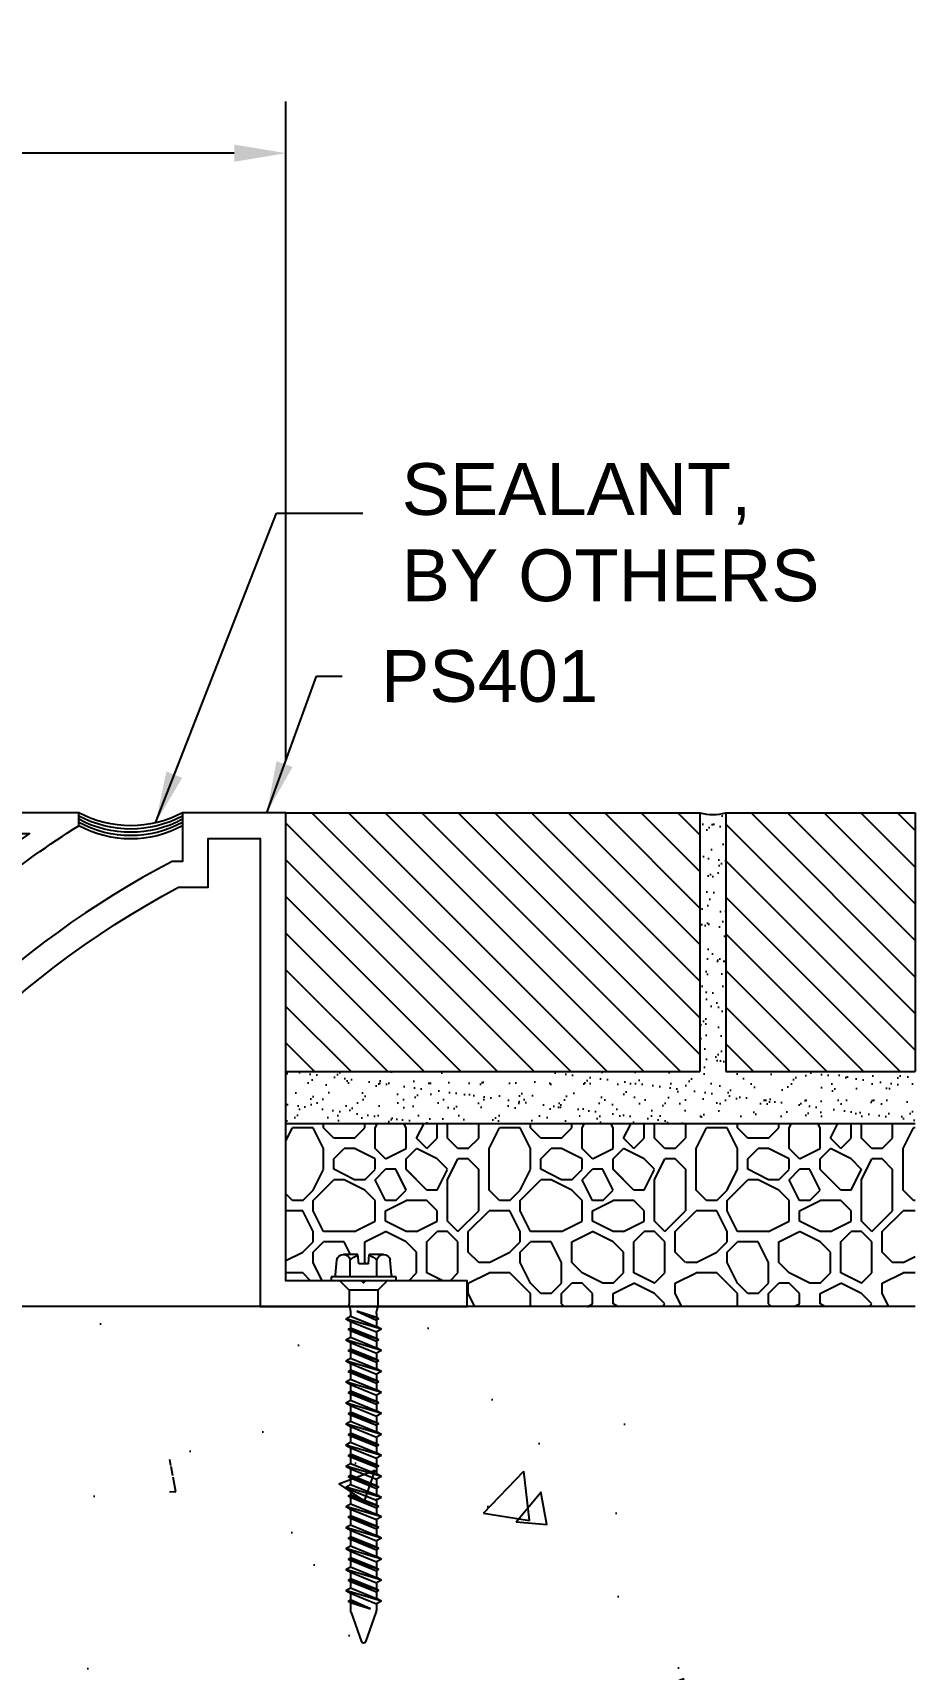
# Model space of a CAD drawing. Header units: inches. Extents: x -8.7 to 57.2, y -5.6 to 9.
# Drawn here: x 19.84 to 24.1, y -0.71 to 7.19 of the extents above; entities that cross this region are included whole.
import ezdxf

# ---------------------------------------------------------------- set-up
doc = ezdxf.new("R2010")
doc.units = ezdxf.units.IN
doc.header["$MEASUREMENT"] = 0
for name, color, linetype in [('ANCHORS', 4, 'Continuous'), ('CONDITIONS', 1, 'Continuous'), ('DIMENSIONS', 3, 'Continuous'), ('FILLERS', 2, 'Continuous'), ('METALS', 7, 'Continuous'), ('TEXT', 2, 'Continuous')]:
    doc.layers.add(name, color=color, linetype=linetype)
doc.styles.add('ARIAL', font='arial.ttf')
doc.dimstyles.new('Arial', dxfattribs={"dimtxt": 0.25, "dimasz": 0.25, "dimexe": 0.25, "dimexo": 0.25, "dimgap": 0.25, "dimtad": 0, "dimtih": 1, "dimtoh": 1, "dimdec": 4, "dimzin": 3, "dimdsep": 46, "dimlunit": 4, "dimtxsty": 'ARIAL', "dimcen": 0.25, "dimadec": 0, "dimazin": 0, "dimtfac": 1, "dimtdec": 4, "dimtofl": 0, "dimtmove": 0, "dimatfit": 3, "dimfxl": 0, "dimfrac": 2, "dimtolj": 1, "dimtzin": 0, "dimarcsym": 0})
pattern_1 = [(135, (22.84067, 0), (0.0883883, 0.0883883), [])]

# ---------------------------------------------------------------- blocks, each defined once
blk = doc.blocks.new('PS401')
blk.add_lwpolyline([(4.265, 0), (3.309, 0, 0.163545), (1.3944, 2.025), (1.25, 2.025), (1.25, 2.26), (1, 2.26), (1, 0), (0, 0), (0, 0.125), (0.49, 0.125), (0.5, 0.115), (0.51, 0.125), (0.875, 0.125), (0.875, 2.385), (1.375, 2.385), (1.375, 2.15), (1.4253, 2.15, -0.144709), (3.2572, 0.375), (3.3111, 0.375, -0.007801), (3.3781, 0.25), (3.515, 0.25), (3.515, 0.125), (4.265, 0.125)], format="xyb", close=True)
blk = doc.blocks.new('Ps103')
blk.add_lwpolyline([(46.0514, -32.9395), (44.3197, -32.9395), (44.3197, -33.0395), (46.1112, -33.0395, -0.104424), (47.3002, -31.6106, -0.058251), (48.1033, -30.967), (48.1033, -30.9045), (47.6033, -30.9045), (47.6033, -31.0045), (47.8651, -31.0045, 0.045636), (47.2334, -31.5359, 0.100763)], format="xyb", close=True)
blk = doc.blocks.new('TH-316134')
for p, q in [((-0.1352, 0.029), (-0.129, 0.1001)), ((-0.0967, 0.1275), (-0.0272, 0.1275)), ((-0.0645, 0.0188), (-0.0645, 0.1001)), ((-0.0232, 0.0825), (-0.0272, 0.1275)), ((-0.0232, 0.0825), (0.0233, 0.0825)), ((0.0233, 0.0825), (0.0272, 0.1275)), ((0.0272, 0.1275), (0.0967, 0.1275)), ((0.0645, 0.0188), (0.0645, 0.1001)), ((0.1352, 0.029), (0.129, 0.1001)), ((-0.1568, 0.0188), (0.1568, 0.0188)), ((-0.1568, 0), (-0.1568, 0.0188)), ((-0.1568, 0), (0.1568, 0)), ((-0.1148, 0), (-0.0697, -0.045)), ((0.1148, 0), (0.0698, -0.045)), ((0.1568, 0.0188), (0.1568, 0)), ((-0.0697, -0.045), (0.0698, -0.045)), ((-0.0697, -0.045), (-0.0697, -0.1121)), ((0.0698, -0.045), (0.0698, -0.1121)), ((-0.0737, -0.1836), (0.0321, -0.1471)), ((-0.0687, -0.1217), (-0.0633, -0.1477)), ((0.0321, -0.1471), (-0.0623, -0.1898)), ((-0.0623, -0.1774), (0.0321, -0.1471)), ((-0.0623, -0.1573), (-0.0623, -0.1774)), ((0.0623, -0.1573), (0.0623, -0.1707)), ((0.0687, -0.1217), (0.0633, -0.1477)), ((-0.0862, -0.2344), (0.0863, -0.1836)), ((-0.0862, -0.2344), (-0.0623, -0.2215)), ((-0.0862, -0.2344), (-0.0623, -0.2473)), ((-0.0737, -0.1836), (-0.0623, -0.1774)), ((-0.0737, -0.1836), (-0.0623, -0.1898)), ((-0.0737, -0.2852), (0.0737, -0.2344)), ((0.0623, -0.1707), (-0.0623, -0.2215)), ((-0.0623, -0.1898), (-0.0623, -0.2215)), ((0.0623, -0.1965), (-0.0623, -0.2473)), ((-0.0623, -0.279), (0.0623, -0.2282)), ((0.0863, -0.1836), (0.0623, -0.1707)), ((0.0863, -0.1836), (0.0623, -0.1965)), ((0.0623, -0.1965), (0.0623, -0.2282)), ((0.0737, -0.2344), (0.0623, -0.2282)), ((0.0737, -0.2344), (0.0623, -0.2405)), ((-0.0862, -0.3359), (0.0863, -0.2852)), ((-0.0737, -0.2852), (-0.0623, -0.279)), ((-0.0737, -0.2852), (-0.0623, -0.2913)), ((0.0623, -0.2405), (-0.0623, -0.2913)), ((-0.0623, -0.2473), (-0.0623, -0.279)), ((0.0623, -0.2722), (-0.0623, -0.323)), ((-0.0623, -0.2913), (-0.0623, -0.323)), ((0.0623, -0.2981), (-0.0623, -0.3489)), ((0.0623, -0.2405), (0.0623, -0.2722)), ((0.0863, -0.2852), (0.0623, -0.2722)), ((0.0863, -0.2852), (0.0623, -0.2981)), ((0.0623, -0.2981), (0.0623, -0.3298)), ((-0.0862, -0.3359), (-0.0623, -0.323)), ((-0.0862, -0.3359), (-0.0623, -0.3489)), ((-0.0862, -0.4375), (0.0863, -0.3867)), ((-0.0737, -0.3867), (0.0737, -0.3359)), ((-0.0737, -0.3867), (-0.0623, -0.3806)), ((-0.0737, -0.3867), (-0.0623, -0.3929)), ((-0.0623, -0.3806), (0.0623, -0.3298)), ((0.0623, -0.3421), (-0.0623, -0.3929)), ((-0.0623, -0.3489), (-0.0623, -0.3806)), ((0.0623, -0.3738), (-0.0623, -0.4246)), ((-0.0623, -0.3929), (-0.0623, -0.4246)), ((0.0737, -0.3359), (0.0623, -0.3298)), ((0.0737, -0.3359), (0.0623, -0.3421)), ((0.0623, -0.3421), (0.0623, -0.3738)), ((0.0863, -0.3867), (0.0623, -0.3738)), ((0.0863, -0.3867), (0.0623, -0.3996)), ((-0.0862, -0.4375), (-0.0623, -0.4246)), ((-0.0862, -0.4375), (-0.0623, -0.4504)), ((-0.0737, -0.4883), (0.0737, -0.4375)), ((0.0623, -0.3996), (-0.0623, -0.4504)), ((-0.0623, -0.4821), (0.0623, -0.4313)), ((0.0623, -0.4437), (-0.0623, -0.4944)), ((-0.0623, -0.4504), (-0.0623, -0.4821)), ((0.0623, -0.3996), (0.0623, -0.4313)), ((0.0737, -0.4375), (0.0623, -0.4313)), ((0.0737, -0.4375), (0.0623, -0.4437)), ((0.0623, -0.4437), (0.0623, -0.4754)), ((-0.0862, -0.5391), (0.0863, -0.4883)), ((-0.0862, -0.5391), (-0.0623, -0.5261)), ((-0.0862, -0.5391), (-0.0623, -0.552)), ((-0.0737, -0.4883), (-0.0623, -0.4821)), ((-0.0737, -0.4883), (-0.0623, -0.4944)), ((-0.0737, -0.5898), (0.0737, -0.5391)), ((0.0623, -0.4754), (-0.0623, -0.5261)), ((-0.0623, -0.4944), (-0.0623, -0.5261)), ((0.0623, -0.5012), (-0.0623, -0.552)), ((-0.0623, -0.5837), (0.0623, -0.5329)), ((0.0623, -0.5452), (-0.0623, -0.596)), ((-0.0623, -0.552), (-0.0623, -0.5837)), ((0.0863, -0.4883), (0.0623, -0.4754)), ((0.0863, -0.4883), (0.0623, -0.5012)), ((0.0623, -0.5012), (0.0623, -0.5329)), ((0.0737, -0.5391), (0.0623, -0.5329)), ((0.0737, -0.5391), (0.0623, -0.5452)), ((0.0623, -0.5452), (0.0623, -0.5769)), ((-0.0862, -0.6406), (0.0863, -0.5898)), ((-0.0862, -0.6406), (-0.0623, -0.6277)), ((-0.0737, -0.5898), (-0.0623, -0.5837)), ((-0.0737, -0.5898), (-0.0623, -0.596)), ((0.0623, -0.5769), (-0.0623, -0.6277)), ((-0.0623, -0.596), (-0.0623, -0.6277)), ((0.0623, -0.6028), (-0.0623, -0.6535)), ((0.0863, -0.5898), (0.0623, -0.5769)), ((0.0863, -0.5898), (0.0623, -0.6028)), ((0.0623, -0.6028), (0.0623, -0.6345)), ((-0.0862, -0.6406), (-0.0623, -0.6535)), ((-0.0862, -0.7422), (0.0863, -0.6914)), ((-0.0737, -0.6914), (0.0737, -0.6406)), ((-0.0737, -0.6914), (-0.0623, -0.6852)), ((-0.0737, -0.6914), (-0.0623, -0.6976)), ((-0.0623, -0.6852), (0.0623, -0.6345)), ((0.0623, -0.6468), (-0.0623, -0.6976)), ((-0.0623, -0.6535), (-0.0623, -0.6852)), ((0.0623, -0.6785), (-0.0623, -0.7293)), ((-0.0623, -0.6976), (-0.0623, -0.7293)), ((0.0623, -0.7043), (-0.0623, -0.7551)), ((0.0737, -0.6406), (0.0623, -0.6345)), ((0.0737, -0.6406), (0.0623, -0.6468)), ((0.0623, -0.6468), (0.0623, -0.6785)), ((0.0863, -0.6914), (0.0623, -0.6785)), ((0.0863, -0.6914), (0.0623, -0.7043)), ((0.0623, -0.7043), (0.0623, -0.736)), ((-0.0862, -0.7422), (-0.0623, -0.7293)), ((-0.0862, -0.7422), (-0.0623, -0.7551)), ((-0.0737, -0.793), (0.0737, -0.7422)), ((-0.0737, -0.793), (-0.0623, -0.7868)), ((-0.0623, -0.7868), (0.0623, -0.736)), ((0.0623, -0.7484), (-0.0623, -0.7991)), ((-0.0623, -0.7551), (-0.0623, -0.7868)), ((0.0623, -0.78), (-0.0623, -0.8308)), ((0.0737, -0.7422), (0.0623, -0.736)), ((0.0737, -0.7422), (0.0623, -0.7484)), ((0.0623, -0.7484), (0.0623, -0.78)), ((0.0863, -0.793), (0.0623, -0.78)), ((-0.0862, -0.8437), (0.0863, -0.793)), ((-0.0862, -0.8437), (-0.0623, -0.8308)), ((-0.0862, -0.8437), (-0.0623, -0.8567)), ((-0.0737, -0.793), (-0.0623, -0.7991)), ((-0.0737, -0.8945), (0.0737, -0.8437)), ((-0.0623, -0.7991), (-0.0623, -0.8308)), ((0.0623, -0.8059), (-0.0623, -0.8567)), ((-0.0623, -0.8884), (0.0623, -0.8376)), ((0.0623, -0.8499), (-0.0623, -0.9007)), ((-0.0623, -0.8567), (-0.0623, -0.8884)), ((0.0863, -0.793), (0.0623, -0.8059)), ((0.0623, -0.8059), (0.0623, -0.8376)), ((0.0737, -0.8437), (0.0623, -0.8376)), ((0.0737, -0.8437), (0.0623, -0.8499)), ((0.0623, -0.8499), (0.0623, -0.8816)), ((-0.0862, -0.9453), (0.0863, -0.8945)), ((-0.0862, -0.9453), (-0.0623, -0.9324)), ((-0.0862, -0.9453), (-0.0623, -0.9582)), ((-0.0737, -0.8945), (-0.0623, -0.8884)), ((-0.0737, -0.8945), (-0.0623, -0.9007)), ((-0.0737, -0.9961), (0.0737, -0.9453)), ((0.0623, -0.8816), (-0.0623, -0.9324)), ((-0.0623, -0.9007), (-0.0623, -0.9324)), ((0.0623, -0.9075), (-0.0623, -0.9582)), ((-0.0623, -0.9899), (0.0623, -0.9391)), ((0.0863, -0.8945), (0.0623, -0.8816)), ((0.0863, -0.8945), (0.0623, -0.9075)), ((0.0623, -0.9075), (0.0623, -0.9391)), ((0.0737, -0.9453), (0.0623, -0.9391)), ((0.0737, -0.9453), (0.0623, -0.9515)), ((-0.0862, -1.0469), (0.0863, -0.9961)), ((-0.0737, -0.9961), (-0.0623, -0.9899)), ((-0.0737, -0.9961), (-0.0623, -1.0023)), ((0.0623, -0.9515), (-0.0623, -1.0023)), ((-0.0623, -0.9582), (-0.0623, -0.9899)), ((0.0623, -0.9832), (-0.0623, -1.034)), ((-0.0623, -1.0023), (-0.0623, -1.034)), ((0.0623, -1.009), (-0.0623, -1.0598)), ((0.0623, -0.9515), (0.0623, -0.9832)), ((0.0863, -0.9961), (0.0623, -0.9832)), ((0.0863, -0.9961), (0.0623, -1.009)), ((0.0623, -1.0012), (0.0623, -1.0329)), ((-0.0862, -1.0469), (-0.0623, -1.034)), ((-0.0862, -1.0469), (-0.0623, -1.0598)), ((-0.0862, -1.1406), (0.0863, -1.0898)), ((-0.0737, -1.0898), (0.0737, -1.0391)), ((-0.0737, -1.0898), (-0.0623, -1.0837)), ((-0.0737, -1.0898), (-0.0623, -1.096)), ((-0.0623, -1.0837), (0.0623, -1.0329)), ((0.0623, -1.0452), (-0.0623, -1.096)), ((-0.0623, -1.052), (-0.0623, -1.0837)), ((0.0623, -1.0769), (-0.0623, -1.1277)), ((-0.0623, -1.096), (-0.0623, -1.1277)), ((0.0623, -1.1028), (-0.0623, -1.1535)), ((0.0737, -1.0391), (0.0623, -1.0329)), ((0.0737, -1.0391), (0.0623, -1.0452)), ((0.0623, -1.0452), (0.0623, -1.0769)), ((0.0863, -1.0898), (0.0623, -1.0769)), ((0.0863, -1.0898), (0.0623, -1.1028)), ((0.0623, -1.1028), (0.0623, -1.1345)), ((-0.0862, -1.1406), (-0.0623, -1.1277)), ((-0.0862, -1.1406), (-0.0623, -1.1535)), ((-0.0737, -1.1914), (0.0737, -1.1406)), ((-0.0737, -1.1914), (-0.0623, -1.1852)), ((-0.0623, -1.1852), (0.0623, -1.1345)), ((0.0623, -1.1468), (-0.0623, -1.1976)), ((-0.0623, -1.1535), (-0.0623, -1.1852)), ((0.0623, -1.1785), (-0.0623, -1.2293)), ((0.0737, -1.1406), (0.0623, -1.1345)), ((0.0737, -1.1406), (0.0623, -1.1468)), ((0.0623, -1.1468), (0.0623, -1.1785)), ((0.0863, -1.1914), (0.0623, -1.1785)), ((-0.0862, -1.2422), (0.0863, -1.1914)), ((-0.0862, -1.2422), (-0.0623, -1.2293)), ((-0.0862, -1.2422), (-0.0623, -1.2551)), ((-0.0737, -1.1914), (-0.0623, -1.1976)), ((-0.0737, -1.293), (0.0737, -1.2422)), ((-0.0623, -1.1976), (-0.0623, -1.2293)), ((0.0623, -1.2043), (-0.0623, -1.2551)), ((-0.0623, -1.2868), (0.0623, -1.236)), ((0.0623, -1.2484), (-0.0623, -1.2991)), ((-0.0623, -1.2551), (-0.0623, -1.2868)), ((0.0863, -1.1914), (0.0623, -1.2043)), ((0.0623, -1.2043), (0.0623, -1.236)), ((0.0737, -1.2422), (0.0623, -1.236)), ((0.0737, -1.2422), (0.0623, -1.2484)), ((0.0623, -1.2484), (0.0623, -1.28)), ((-0.0862, -1.3437), (0.0863, -1.293)), ((-0.0862, -1.3437), (-0.0623, -1.3308)), ((-0.0737, -1.293), (-0.0623, -1.2868)), ((-0.0737, -1.293), (-0.0623, -1.2991)), ((0.0623, -1.28), (-0.0623, -1.3308)), ((-0.0623, -1.2991), (-0.0623, -1.3308)), ((0.0623, -1.3059), (-0.0623, -1.3567)), ((-0.0623, -1.3884), (0.0623, -1.3376)), ((0.0863, -1.293), (0.0623, -1.28)), ((0.0863, -1.293), (0.0623, -1.3059)), ((0.0623, -1.3059), (0.0623, -1.3376)), ((0.0737, -1.3437), (0.0623, -1.3376)), ((-0.0862, -1.3437), (-0.0623, -1.3567)), ((-0.0862, -1.4453), (0.0863, -1.3945)), ((-0.0737, -1.3945), (0.0737, -1.3437)), ((-0.0737, -1.3945), (-0.0623, -1.3884)), ((-0.0737, -1.3945), (-0.0623, -1.4007)), ((0.0623, -1.3499), (-0.0623, -1.4007)), ((-0.0623, -1.3567), (-0.0623, -1.3884)), ((0.0623, -1.3816), (-0.0623, -1.4324)), ((-0.0623, -1.4007), (-0.0623, -1.4324)), ((0.0623, -1.4075), (-0.0623, -1.4582)), ((0.0737, -1.3437), (0.0623, -1.3499)), ((0.0623, -1.3499), (0.0623, -1.3816)), ((0.0863, -1.3945), (0.0623, -1.3816)), ((0.0863, -1.3945), (0.0623, -1.4075)), ((0.0623, -1.4075), (0.0623, -1.4391)), ((-0.0862, -1.4453), (-0.0623, -1.4324)), ((-0.0862, -1.4453), (-0.0623, -1.4582)), ((-0.0862, -1.5469), (0.0863, -1.4961)), ((-0.0737, -1.4961), (0.0737, -1.4453)), ((-0.0737, -1.4961), (-0.0623, -1.4899)), ((-0.0737, -1.4961), (-0.0623, -1.5023)), ((-0.0623, -1.4899), (0.0623, -1.4391)), ((0.0623, -1.4515), (-0.0623, -1.5023)), ((-0.0623, -1.4582), (-0.0623, -1.4899)), ((0.0623, -1.4832), (-0.0623, -1.534)), ((0.0737, -1.4453), (0.0623, -1.4391)), ((0.0737, -1.4453), (0.0623, -1.4515)), ((0.0623, -1.4515), (0.0623, -1.4832)), ((0.0863, -1.4961), (0.0623, -1.4832)), ((0.0863, -1.4961), (0.0623, -1.509)), ((-0.0862, -1.5469), (-0.0623, -1.534)), ((-0.0862, -1.5469), (-0.0623, -1.5598)), ((-0.0623, -1.5023), (-0.0623, -1.534)), ((0.0623, -1.509), (-0.0623, -1.5598)), ((-0.0623, -1.5598), (-0.0623, -1.5857)), ((-0.0335, -1.5838), (0.0623, -1.5407)), ((-0.0335, -1.5838), (0.0737, -1.5469)), ((0.0623, -1.553), (-0.0335, -1.5838)), ((0.0623, -1.509), (0.0623, -1.5407)), ((0.0737, -1.5469), (0.0623, -1.5407)), ((0.0737, -1.5469), (0.0623, -1.553)), ((0.0623, -1.553), (0.0623, -1.5857)), ((-0.0596, -1.601), (-0.0096, -1.7438)), ((0.0596, -1.601), (0.0096, -1.7438))]:
    blk.add_line(p, q)
for centre, radius, start, end in [((-0.0967, 0.0948), 0.0327, 9.28497, 170.71503), ((0, 0.0379), 0.0896, 107.42152, 136.04074), ((0, 0.0379), 0.0896, 43.95926, 72.57848), ((0.0967, 0.0948), 0.0327, 9.28497, 170.71503), ((-0.1464, 0.03), 0.0112, 270, 355), ((0.1464, 0.03), 0.0112, 185, 270), ((-0.0232, -0.1121), 0.0465, 180, 191.9357), ((-0.1088, -0.1573), 0.0465, 0, 11.9357), ((0.1088, -0.1573), 0.0465, 168.0643, 180), ((0.0233, -0.1121), 0.0465, 348.0643, 0), ((-0.0158, -1.5857), 0.0465, 180, 199.30575), ((0.0158, -1.5857), 0.0465, 340.69425, 0), ((0, -1.7394), 0.0106, 204.10008, 335.89992)]:
    blk.add_arc(centre, radius, start, end)
blk = doc.blocks.new('TH316134')
blk.add_blockref('TH-316134', (0, 0))
blk = doc.blocks.new('*D16')
at = {"layer": 'Defpoints', "color": 0}
for p in [(21.0603, 6.6075), (-4.2197, 3.4226), (21.0603, 3.4226)]:
    blk.add_point(p, dxfattribs=at)
at = {"layer": 'DIMENSIONS', "color": 0, "lineweight": -2}
for p, q in [((-4.2197, 3.6726), (-4.2197, 6.8575)), ((21.0603, 3.6726), (21.0603, 6.8575)), ((-3.9697, 6.6075), (7.5447, 6.6075)), ((20.8103, 6.6075), (9.296, 6.6075))]:
    blk.add_line(p, q, dxfattribs=at)
at = {"layer": 'DIMENSIONS', "color": 0}
for points in [[(-3.9697, 6.6492), (-3.9697, 6.5659), (-4.2197, 6.6075)], [(20.8103, 6.6492), (20.8103, 6.5659), (21.0603, 6.6075)]]:
    blk.add_solid(points, dxfattribs=at)
at = {"layer": 'DIMENSIONS', "color": 0, "insert": (8.4203, 6.6075), "char_height": 0.25, "attachment_point": 5, "style": 'ARIAL'}
blk.add_mtext('\\A1;2\'-1 1/4"\\P641mm', dxfattribs=at)
blk = doc.blocks.new('sealant')
for centre, radius, start, end in [((1.1408, -8.6987), 0.5281, 241.74316, 298.25684), ((1.1408, -8.7145), 0.5281, 241.74316, 298.25684), ((1.1408, -8.7303), 0.5281, 241.74316, 298.25684), ((1.1408, -8.7461), 0.5281, 241.74316, 298.25684), ((1.1397, -8.7664), 0.524, 241.63049, 298.6259)]:
    blk.add_arc(centre, radius, start, end)

msp = doc.modelspace()

# ---------------------------------------------------------------- hatches: boundary and pattern name
at = {"layer": 'CONDITIONS'}
h = msp.add_hatch(dxfattribs=at)
h.set_pattern_fill('AR-SAND', color=256, scale=0.0625, style=0)
h.set_pattern_definition([(142.5, (22.84067, 0), (0.003937, 0.1204265), [0, -0.095, 0, -0.10625, 0, -0.1015625]), (172.5, (22.84067, 0), (-0.110611, 0.176384), [0, -0.05125, 0, -0.085625, 0, -0.0328125]), (212.5, (22.91754, 0), (-0.194634, 0.0003537), [0, -0.03125, 0, -0.1125, 0, -0.146875]), (222.5, (22.91754, 0), (-0.187883, 0.054855), [0, -0.015625, 0, -0.07375, 0, -0.084375])])
h.paths.add_polyline_path([(23.06033, 3.4226, 0.1359599), (23.18533, 3.4226), (23.18533, 2.1726), (24.10072, 2.1726), (24.10072, 1.9226), (21.06033, 1.9226), (21.06033, 2.1726), (23.06033, 2.1726)])
h = msp.add_hatch(dxfattribs=at)
h.set_pattern_fill('ANSI31', color=256, style=0)
h.set_pattern_definition(pattern_1)
h.paths.add_polyline_path([(21.06033, 3.4226), (23.06033, 3.4226), (23.06033, 2.1726), (21.06033, 2.1726)])
h = msp.add_hatch(dxfattribs=at)
h.set_pattern_fill('ANSI31', color=256, style=0)
h.set_pattern_definition(pattern_1)
h.paths.add_polyline_path([(23.18533, 2.1726), (24.10072, 2.1726), (24.10072, 3.4226), (23.18533, 3.4226)])
h = msp.add_hatch(dxfattribs=at)
h.set_pattern_fill('AGGREGAT', color=256, style=0)
h.set_pattern_definition([(180, (22.8407, 0), (-1, 1), [0.1, -0.15, 0.05, -0.15, 0.05, -0.5]), (180, (22.3407, 0.1), (-1, 1), [0.05, -0.95]), (180, (22.6407, 0.15), (-1, 1), [0.05, -0.1, 0.05, -0.8]), (180, (22.1407, 0.2), (-1, 1), [0.1, -0.9]), (180, (22.0407, 0.25), (-1, 1), [0.05, -0.95]), (180, (22.3407, 0.35), (-1, 1), [0.1, -0.9]), (180, (22.8407, 0.4), (-1, 1), [0.05, -0.1, 0.05, -0.25, 0.15, -0.4]), (180, (22.1407, 0.5), (-1, 1), [0.1, -0.9]), (180, (22.7407, 0.55), (-1, 1), [0.1, -0.05, 0.05, -0.4, 0.05, -0.35]), (180, (22.7907, 0.6), (-1, 1), [0.05, -0.95]), (180, (22.4407, 0.65), (-1, 1), [0.05, -0.05, 0.05, -0.85]), (180, (22.5907, 0.7), (-1, 1), [0.05, -0.95]), (180, (21.9407, 0.75), (-1, 1), [0.05, -0.95]), (180, (22.3907, 0.8), (-1, 1), [0.05, -0.4, 0.05, -0.5]), (180, (22.3907, 0.85), (-1, 1), [0.1, -0.9]), (180, (22.1907, 0.9), (-1, 1), [0.1, -0.9]), (180, (22.7907, 0.95), (-1, 1), [0.05, -0.6, 0.1, -0.25]), (90, (22.8407, 0.45), (1, 1), [0.2, -0.2, 0.1, -0.5]), (90, (22.7907, 0.45), (1, 1), [0.05, -0.35, 0.1, -0.5]), (90, (22.7407, 0.2), (1, 1), [0.15, -0.85]), (90, (22.6907, 0.2), (1, 1), [0.1, -0.9]), (90, (22.6407, 0.05), (1, 1), [0.05, -0.6, 0.05, -0.05, 0.1, -0.15]), (90, (22.5407, 0.05), (1, 1), [0.05, -0.35, 0.05, -0.55]), (90, (22.4907, 0.45), (1, 1), [0.1, -0.15, 0.05, -0.05, 0.1, -0.55]), (90, (22.4407, 0.25), (1, 1), [0.1, -0.55, 0.05, -0.3]), (90, (22.3907, 0.05), (1, 1), [0.05, -0.05, 0.1, -0.8]), (90, (22.2907, 0.7), (1, 1), [0.05, -0.95]), (90, (22.2407, 0.7), (1, 1), [0.1, -0.1, 0.05, -0.05, 0.1, -0.6]), (90, (22.1907, 0.25), (1, 1), [0.05, -0.05, 0.05, -0.1, 0.05, -0.7]), (90, (22.0407, 0.6), (1, 1), [0.2, -0.8]), (90, (21.9907, 0.5), (1, 1), [0.2, -0.15, 0.1, -0.55]), (90, (21.9407, 0.1), (1, 1), [0.05, -0.15, 0.1, -0.7]), (90, (21.8907, 0.2), (1, 1), [0.15, -0.85]), (135, (22.4407, 0), (-6e-17, 1), [0.0707, -1.3435]), (135, (21.8907, 0.05), (-6e-17, 1), [0.07071, -1.20208, 0.07071, -0.07071]), (135, (22.5407, 0.1), (-6e-17, 1), [0.07071, -0.56568, 0.07071, -0.70711]), (135, (22.2907, 0.1), (-6e-17, 1), [0.07071, -1.13137, 0.07071, -0.14142]), (135, (22.2407, 0.1), (-6e-17, 1), [0.14142, -0.56568, 0.14142, -0.56569]), (135, (22.4907, 0.2), (-6e-17, 1), [0.0707, -0.6364, 0.0707, -0.0707, 0.0707, -0.49501]), (135, (21.9907, 0.25), (-6e-17, 1), [0.07071, -0.07071, 0.07071, -1.20208]), (135, (22.6907, 0.3), (-6e-17, 1), [0.07071, -0.84852, 0.07071, -0.42427]), (135, (21.8907, 0.4), (-6e-17, 1), [0.0707, -0.0707, 0.0707, -0.28284, 0.0707, -0.84857]), (135, (22.4907, 0.55), (-6e-17, 1), [0.0707, -1.3435]), (135, (22.7407, 0.6), (-6e-17, 1), [0.14142, -1.2728]), (135, (22.8407, 0.7), (-6e-17, 1), [0.07071, -0.07071, 0.07071, -1.20208]), (135, (22.2907, 0.85), (-6e-17, 1), [0.0707, -1.3435]), (135, (21.9907, 0.95), (-6e-17, 1), [0.0707, -1.3435]), (45, (22.3907, 0.1), (-6e-17, 1), [0.0707, -1.3435]), (45, (22.3407, 0.1), (-6e-17, 1), [0.0707, -1.3435]), (45, (22.6407, 0.15), (-6e-17, 1), [0.07071, -0.28284, 0.14142, -0.91924]), (45, (22.8407, 0.15), (-6e-17, 1), [0.0707, -1.3435]), (45, (22.1907, 0.3), (-6e-17, 1), [0.07071, -0.56569, 0.07071, -0.70711]), (45, (22.1407, 0.3), (-6e-17, 1), [0.0707, -0.4243, 0.0707, -0.4242, 0.0707, -0.35361]), (45, (22.7407, 0.35), (-6e-17, 1), [0.0707, -1.3435]), (45, (21.9407, 0.4), (-6e-17, 1), [0.1414, -0.35355, 0.0707, -0.0707, 0.0707, -0.70716]), (45, (22.5907, 0.55), (-6e-17, 1), [0.0707, -1.3435]), (45, (22.1907, 0.55), (-6e-17, 1), [0.14142, -1.2728]), (45, (22.1407, 0.55), (-6e-17, 1), [0.0707, -1.3435]), (45, (22.4407, 0.65), (-6e-17, 1), [0.0707, -1.3435]), (45, (22.7407, 0.8), (-6e-17, 1), [0.0707, -1.3435]), (45, (21.9407, 0.8), (-6e-17, 1), [0.0707, -1.3435]), (153.435, (22.74067, 0), (-1, 4e-10), [0.1118, -2.12427]), (153.435, (22.84067, 0.1), (-1, 4e-10), [0.1118, -2.12427]), (153.435, (22.84067, 0.15), (-1, 4e-10), [0.1118, -2.12427]), (153.435, (22.59067, 0.15), (-1, 4e-10), [0.1118, -2.12427]), (153.435, (22.64067, 0.35), (-1, 4e-10), [0.1118, -2.12427]), (153.435, (22.64067, 0.4), (-1, 4e-10), [0.1118, -2.12427]), (153.435, (22.44067, 0.6), (-1, 4e-10), [0.1118, -2.12427]), (153.435, (22.39067, 0.65), (-1, 4e-10), [0.1118, -2.12427]), (153.435, (22.79067, 0.75), (-1, 4e-10), [0.1118, -2.12427]), (153.435, (22.49067, 0.75), (-1, 4e-10), [0.1118, -2.12427]), (116.565, (21.99067, 0), (-5e-11, 1), [0.1118, -2.12427]), (116.565, (22.24067, 0.15), (-5e-11, 1), [0.1118, -2.12427]), (116.565, (22.39067, 0.25), (-5e-11, 1), [0.1118, -2.12427]), (116.565, (22.24067, 0.4), (-5e-11, 1), [0.1118, -2.12427]), (116.565, (22.19067, 0.4), (-5e-11, 1), [0.1118, -2.12427]), (116.565, (22.54067, 0.55), (-5e-11, 1), [0.1118, -2.12427]), (116.565, (22.64067, 0.6), (-5e-11, 1), [0.1118, -2.12427]), (116.565, (22.24067, 0.8), (-5e-11, 1), [0.1118, -2.12427]), (116.565, (22.64067, 0.9), (-5e-11, 1), [0.1118, -2.12427]), (63.435, (22.79067, 0.6), (4e-10, 1), [0.1118, -2.12427]), (63.435, (22.19067, 0.6), (4e-10, 1), [0.1118, -2.12427]), (63.435, (22.84067, 0.65), (4e-10, 1), [0.1118, -2.12427]), (63.435, (22.04067, 0.8), (4e-10, 1), [0.1118, -2.12427]), (63.435, (22.69067, 0.85), (4e-10, 1), [0.1118, -2.12427]), (63.435, (22.49067, 0.9), (4e-10, 1), [0.1118, -2.12427]), (26.565, (22.44067, 0), (1, 4e-10), [0.1118, -2.12427]), (26.565, (22.64067, 0.1), (1, 4e-10), [0.1118, -2.12427]), (26.565, (21.94067, 0.15), (1, 4e-10), [0.1118, -2.12427]), (26.565, (22.04067, 0.25), (1, 4e-10), [0.1118, -2.12427]), (26.565, (22.44067, 0.35), (1, 4e-10), [0.1118, -2.12427]), (26.565, (22.69067, 0.4), (1, 4e-10), [0.1118, -2.12427]), (26.565, (22.39067, 0.4), (1, 4e-10), [0.1118, -2.12427]), (26.565, (22.54067, 0.5), (1, 4e-10), [0.1118, -2.12427]), (26.565, (22.54067, 0.75), (1, 4e-10), [0.1118, -2.12427]), (26.565, (22.84067, 0.95), (1, 4e-10), [0.1118, -2.12427]), (26.565, (22.24067, 0.95), (1, 4e-10), [0.1118, -2.12427]), (26.565, (22.14067, 0.95), (1, 4e-10), [0.1118, -2.12427])])
h.paths.add_polyline_path([(24.10072, 1.9226), (24.10072, 1.0376), (21.93533, 1.0376), (21.93533, 1.1626), (21.59208, 1.1626), (21.59208, 1.18135), (21.58176, 1.18135, -0.3888787), (21.57055, 1.19161), (21.56433, 1.26269, 0.3675075), (21.53208, 1.2901), (21.46252, 1.2901), (21.45858, 1.2451), (21.41208, 1.2451), (21.40815, 1.2901), (21.33858, 1.2901, 0.3675075), (21.30633, 1.26269), (21.30012, 1.19161, -0.3888787), (21.28891, 1.18135), (21.27858, 1.18135), (21.27858, 1.1626), (21.06033, 1.1626), (21.06033, 1.9226)])
h = msp.add_hatch(dxfattribs=at)
h.set_pattern_fill('AR-CONC', color=256, scale=0.25, style=0)
h.set_pattern_definition([(50, (1, 0), (1.79315, -0.15688), [0.1875, -2.0625]), (355, (1, 0), (-0.34688, 1.88048), [0.15, -1.65]), (100.451, (1.1494, -0.013), (1.44627, 1.7236), [0.15935, -1.75286]), (46.184, (1, 0.5), (2.6681, -0.4138), [0.28125, -3.09375]), (96.636, (1.2223, 0.4655), (2.33666, 2.4353), [0.23903, -2.62928]), (351.184, (1, 0.5), (2.33665, 2.4353), [0.225, -2.475]), (21, (1.25, 0.375), (1.49227, -1.00655), [0.1875, -2.0625]), (326, (1.25, 0.375), (0.60829, 1.81288), [0.15, -1.65]), (71.451, (1.3744, 0.2911), (2.10056, 0.80633), [0.15935, -1.75286]), (37.5, (1, 0), (0.0304, 0.832235), [0, -1.63, 0, -1.675, 0, -1.65625]), (7.5, (1, 0), (0.657674, 0.98603), [0, -0.955, 0, -1.5925, 0, -0.63125]), (327.5, (0.4425, 0), (1.334556, -0.056387), [0, -0.625, 0, -1.95, 0, -2.5875]), (317.5, (0.1925, 0), (1.457965, 0.25026), [0, -0.8125, 0, -1.295, 0, -1.8375])])
h.paths.add_polyline_path([(23.10072, 1.0376), (20.50338, 1.0376), (20.49859, 1.01491, 0.0521265), (20.49758, 1.0053), (20.49758, 0.98516), (20.50903, 0.979), (20.49758, 0.97284), (20.49758, 0.94114), (20.52158, 0.92822), (20.49758, 0.9153), (20.49758, 0.8836), (20.50903, 0.87744), (20.49758, 0.87128), (20.49758, 0.83958), (20.52158, 0.82666), (20.49758, 0.81373), (20.49758, 0.78204), (20.50903, 0.77588), (20.49758, 0.76971), (20.49758, 0.73802), (20.52158, 0.7251), (20.49758, 0.71217), (20.49758, 0.68048), (20.50903, 0.67431), (20.49758, 0.66815), (20.49758, 0.63646), (20.52158, 0.62353), (20.49758, 0.61061), (20.49758, 0.57891), (20.50903, 0.57275), (20.49758, 0.56659), (20.49758, 0.53489), (20.52158, 0.52197), (20.49758, 0.50905), (20.49758, 0.47735), (20.50903, 0.47119), (20.49758, 0.46503), (20.49758, 0.43333), (20.52158, 0.42041), (20.49758, 0.40748), (20.49758, 0.37579), (20.50903, 0.36963), (20.49758, 0.36346), (20.49758, 0.33177), (20.52158, 0.31885), (20.49758, 0.30592), (20.49758, 0.27423), (20.50903, 0.26806), (20.49758, 0.2619), (20.49758, 0.23021), (20.52158, 0.21728), (20.49758, 0.20436), (20.49758, 0.17266), (20.50903, 0.1665), (20.49758, 0.16034), (20.49758, 0.12864), (20.52158, 0.11572), (20.49758, 0.1028), (20.49758, 0.07891), (20.50903, 0.07275), (20.49758, 0.06659), (20.49758, 0.03489), (20.52158, 0.02197), (20.49758, 0.00905), (20.49758, -0.02265), (20.50903, -0.02881), (20.49758, -0.03497), (20.49758, -0.06667), (20.52158, -0.07959), (20.49758, -0.09252), (20.49758, -0.12421), (20.50903, -0.13037), (20.49758, -0.13654), (20.49758, -0.16823), (20.52158, -0.18115), (20.49758, -0.19408), (20.49758, -0.22577), (20.50903, -0.23194), (20.49758, -0.2381), (20.49758, -0.26979), (20.52158, -0.28272), (20.49758, -0.29564), (20.49758, -0.32734), (20.50903, -0.3335), (20.49758, -0.33966), (20.49758, -0.37136), (20.52158, -0.38428), (20.49758, -0.3972), (20.49758, -0.43097), (20.44556, -0.57949, -0.7741233), (20.42511, -0.57949), (20.37308, -0.43097), (20.37308, -0.39044), (20.36164, -0.38428), (20.37308, -0.37812), (20.37308, -0.34642), (20.34908, -0.3335), (20.37308, -0.32057), (20.37308, -0.28888), (20.36164, -0.28272), (20.37308, -0.27655), (20.37308, -0.24486), (20.34908, -0.23194), (20.37308, -0.21901), (20.37308, -0.18732), (20.36164, -0.18115), (20.37308, -0.17499), (20.37308, -0.1433), (20.34908, -0.13037), (20.37308, -0.11745), (20.37308, -0.08576), (20.36164, -0.07959), (20.37308, -0.07343), (20.37308, -0.04174), (20.34908, -0.02881), (20.37308, -0.01589), (20.37308, 0.01581), (20.36164, 0.02197), (20.37308, 0.02813), (20.37308, 0.05983), (20.34908, 0.07275), (20.37308, 0.08568), (20.37308, 0.11737), (20.36164, 0.12353), (20.37308, 0.1297), (20.37308, 0.15358), (20.34908, 0.1665), (20.37308, 0.17943), (20.37308, 0.21112), (20.36164, 0.21728), (20.37308, 0.22345), (20.37308, 0.25514), (20.34908, 0.26806), (20.37308, 0.28099), (20.37308, 0.31268), (20.36164, 0.31885), (20.37308, 0.32501), (20.37308, 0.3567), (20.34908, 0.36963), (20.37308, 0.38255), (20.37308, 0.41424), (20.36164, 0.42041), (20.37308, 0.42657), (20.37308, 0.45826), (20.34908, 0.47119), (20.37308, 0.48411), (20.37308, 0.51581), (20.36164, 0.52197), (20.37308, 0.52813), (20.37308, 0.55983), (20.34908, 0.57275), (20.37308, 0.58568), (20.37308, 0.61737), (20.36164, 0.62353), (20.37308, 0.6297), (20.37308, 0.66139), (20.34908, 0.67431), (20.37308, 0.68724), (20.37308, 0.71893), (20.36164, 0.7251), (20.37308, 0.73126), (20.37308, 0.76295), (20.34908, 0.77588), (20.37308, 0.7888), (20.37308, 0.82049), (20.36164, 0.82666), (20.37308, 0.83282), (20.37308, 0.86451), (20.34908, 0.87744), (20.37308, 0.89036), (20.37308, 0.92206), (20.36164, 0.92822), (20.37308, 0.93438), (20.37308, 0.96608), (20.34908, 0.979), (20.37308, 0.99193), (20.37308, 1.0053, 0.0521265), (20.37208, 1.01491), (20.36728, 1.0376), (17.1302, 1.0376, 0.0177485), (17.13008, 1.0343), (17.13008, 1.01416), (17.14152, 1.008), (17.13008, 1.00184), (17.13008, 0.97014), (17.15408, 0.95722), (17.13008, 0.9443), (17.13008, 0.9126), (17.14152, 0.90644), (17.13008, 0.90028), (17.13008, 0.86858), (17.15408, 0.85566), (17.13008, 0.84273), (17.13008, 0.81104), (17.14152, 0.80488), (17.13008, 0.79871), (17.13008, 0.76702), (17.15408, 0.7541), (17.13008, 0.74117), (17.13008, 0.70948), (17.14152, 0.70331), (17.13008, 0.69715), (17.13008, 0.66546), (17.15408, 0.65253), (17.13008, 0.63961), (17.13008, 0.60791), (17.14152, 0.60175), (17.13008, 0.59559), (17.13008, 0.56389), (17.15408, 0.55097), (17.13008, 0.53805), (17.13008, 0.50635), (17.14152, 0.50019), (17.13008, 0.49403), (17.13008, 0.46233), (17.15408, 0.44941), (17.13008, 0.43648), (17.13008, 0.40479), (17.14152, 0.39863), (17.13008, 0.39246), (17.13008, 0.36077), (17.15408, 0.34785), (17.13008, 0.33492), (17.13008, 0.30323), (17.14152, 0.29706), (17.13008, 0.2909), (17.13008, 0.25921), (17.15408, 0.24628), (17.13008, 0.23336), (17.13008, 0.20166), (17.14152, 0.1955), (17.13008, 0.18934), (17.13008, 0.15764), (17.15408, 0.14472), (17.13008, 0.1318), (17.13008, 0.10593), (17.13008, 0.09378), (17.14152, 0.08762), (17.13008, 0.08146), (17.13008, 0.04976), (17.15408, 0.03684), (17.13008, 0.02391), (17.13008, -0.01634), (17.14152, -0.02251), (17.13008, -0.02867), (17.13008, -0.06036), (17.15408, -0.07329), (17.13008, -0.08621), (17.13008, -0.12198), (17.14152, -0.12814), (17.13008, -0.1343), (17.13008, -0.166), (17.15408, -0.17892), (17.13008, -0.19185), (17.13008, -0.22424), (17.14152, -0.2304), (17.13008, -0.23656), (17.13008, -0.26826), (17.15408, -0.28118), (17.13008, -0.29411), (17.13008, -0.3265), (17.14152, -0.33266), (17.13008, -0.33883), (17.13008, -0.37052), (17.15408, -0.38344), (17.12996, -0.39643, -0.0665255), (17.12747, -0.4085), (17.07805, -0.54955, -0.7741233), (17.05761, -0.54955), (17.00558, -0.40103), (17.00558, -0.37966), (16.99106, -0.375), (16.97962, -0.36883), (16.99106, -0.36267), (17.00558, -0.36921), (17.00558, -0.34559), (16.98158, -0.33266), (17.00558, -0.31974), (17.00558, -0.28804), (16.99414, -0.28188), (17.00558, -0.27572), (17.00558, -0.24333), (16.98158, -0.2304), (17.00558, -0.21748), (17.00558, -0.18578), (16.99414, -0.17962), (17.00558, -0.17346), (17.00558, -0.14106), (16.98158, -0.12814), (17.00558, -0.11521), (17.00558, -0.08352), (16.99414, -0.07736), (17.00558, -0.07119), (17.00558, -0.03543), (16.98158, -0.02251), (17.00558, -0.00958), (17.00558, 0.02211), (16.99414, 0.02827), (17.00558, 0.03444), (17.00558, 0.0747), (16.98158, 0.08762), (17.00558, 0.10055), (17.00558, 0.10593), (17.00558, 0.13224), (16.99414, 0.1384), (17.00558, 0.14457), (17.00558, 0.18258), (16.98158, 0.1955), (17.00558, 0.20843), (17.00558, 0.24012), (16.99414, 0.24628), (17.00558, 0.25245), (17.00558, 0.28414), (16.98158, 0.29706), (17.00558, 0.30999), (17.00558, 0.34168), (16.99414, 0.34785), (17.00558, 0.35401), (17.00558, 0.3857), (16.98158, 0.39863), (17.00558, 0.41155), (17.00558, 0.44324), (16.99414, 0.44941), (17.00558, 0.45557), (17.00558, 0.48726), (16.98158, 0.50019), (17.00558, 0.51311), (17.00558, 0.54481), (16.99414, 0.55097), (17.00558, 0.55713), (17.00558, 0.58883), (16.98158, 0.60175), (17.00558, 0.61468), (17.00558, 0.64637), (16.99414, 0.65253), (17.00558, 0.6587), (17.00558, 0.69039), (16.98158, 0.70331), (17.00558, 0.71624), (17.00558, 0.74793), (16.99414, 0.7541), (17.00558, 0.76026), (17.00558, 0.79195), (16.98158, 0.80488), (17.00558, 0.8178), (17.00558, 0.84949), (16.99414, 0.85566), (17.00558, 0.86182), (17.00558, 0.89351), (16.98158, 0.90644), (17.00558, 0.91936), (17.00558, 0.95106), (16.99414, 0.95722), (17.00558, 0.96338), (17.00558, 0.99508), (16.98158, 1.008), (17.00558, 1.02093), (17.00558, 1.0343, 0.0177485), (17.00546, 1.0376), (14.4827, 1.0376, 0.0177485), (14.48258, 1.0343), (14.48258, 1.01416), (14.49403, 1.008), (14.48258, 1.00184), (14.48258, 0.97014), (14.50658, 0.95722), (14.48258, 0.9443), (14.48258, 0.9126), (14.49403, 0.90644), (14.48258, 0.90028), (14.48258, 0.86858), (14.50658, 0.85566), (14.48258, 0.84273), (14.48258, 0.81104), (14.49403, 0.80488), (14.48258, 0.79871), (14.48258, 0.76702), (14.50658, 0.7541), (14.48258, 0.74117), (14.48258, 0.70948), (14.49403, 0.70331), (14.48258, 0.69715), (14.48258, 0.66546), (14.50658, 0.65253), (14.48258, 0.63961), (14.48258, 0.60791), (14.49403, 0.60175), (14.48258, 0.59559), (14.48258, 0.56389), (14.50658, 0.55097), (14.48258, 0.53805), (14.48258, 0.50635), (14.49403, 0.50019), (14.48258, 0.49403), (14.48258, 0.46233), (14.50658, 0.44941), (14.48258, 0.43648), (14.48258, 0.40479), (14.49403, 0.39863), (14.48258, 0.39246), (14.48258, 0.36077), (14.50658, 0.34785), (14.48258, 0.33492), (14.48258, 0.30323), (14.49403, 0.29706), (14.48258, 0.2909), (14.48258, 0.25921), (14.50658, 0.24628), (14.48258, 0.23336), (14.48258, 0.20166), (14.49403, 0.1955), (14.48258, 0.18934), (14.48258, 0.15764), (14.50658, 0.14472), (14.48258, 0.1318), (14.48258, 0.10593), (14.48258, 0.09378), (14.49403, 0.08762), (14.48258, 0.08146), (14.48258, 0.04976), (14.50658, 0.03684), (14.48258, 0.02391), (14.48258, -0.01634), (14.49403, -0.02251), (14.48258, -0.02867), (14.48258, -0.06036), (14.50658, -0.07329), (14.48258, -0.08621), (14.48258, -0.12198), (14.49403, -0.12814), (14.48258, -0.1343), (14.48258, -0.166), (14.50658, -0.17892), (14.48258, -0.19185), (14.48258, -0.22424), (14.49403, -0.2304), (14.48258, -0.23656), (14.48258, -0.26826), (14.50658, -0.28118), (14.48258, -0.29411), (14.48258, -0.3265), (14.49403, -0.33266), (14.48258, -0.33883), (14.48258, -0.37052), (14.50658, -0.38344), (14.48247, -0.39643, -0.0665255), (14.47997, -0.4085), (14.43056, -0.54955, -0.7741233), (14.41011, -0.54955), (14.35808, -0.40103), (14.35808, -0.37966), (14.34357, -0.375), (14.33212, -0.36883), (14.34357, -0.36267), (14.35808, -0.36921), (14.35808, -0.34559), (14.33408, -0.33266), (14.35808, -0.31974), (14.35808, -0.28804), (14.34664, -0.28188), (14.35808, -0.27572), (14.35808, -0.24333), (14.33408, -0.2304), (14.35808, -0.21748), (14.35808, -0.18578), (14.34664, -0.17962), (14.35808, -0.17346), (14.35808, -0.14106), (14.33408, -0.12814), (14.35808, -0.11521), (14.35808, -0.08352), (14.34664, -0.07736), (14.35808, -0.07119), (14.35808, -0.03543), (14.33408, -0.02251), (14.35808, -0.00958), (14.35808, 0.02211), (14.34664, 0.02827), (14.35808, 0.03444), (14.35808, 0.0747), (14.33408, 0.08762), (14.35808, 0.10055), (14.35808, 0.10593), (14.35808, 0.13224), (14.34664, 0.1384), (14.35808, 0.14457), (14.35808, 0.18258), (14.33408, 0.1955), (14.35808, 0.20843), (14.35808, 0.24012), (14.34664, 0.24628), (14.35808, 0.25245), (14.35808, 0.28414), (14.33408, 0.29706), (14.35808, 0.30999), (14.35808, 0.34168), (14.34664, 0.34785), (14.35808, 0.35401), (14.35808, 0.3857), (14.33408, 0.39863), (14.35808, 0.41155), (14.35808, 0.44324), (14.34664, 0.44941), (14.35808, 0.45557), (14.35808, 0.48726), (14.33408, 0.50019), (14.35808, 0.51311), (14.35808, 0.54481), (14.34664, 0.55097), (14.35808, 0.55713), (14.35808, 0.58883), (14.33408, 0.60175), (14.35808, 0.61468), (14.35808, 0.64637), (14.34664, 0.65253), (14.35808, 0.6587), (14.35808, 0.69039), (14.33408, 0.70331), (14.35808, 0.71624), (14.35808, 0.74793), (14.34664, 0.7541), (14.35808, 0.76026), (14.35808, 0.79195), (14.33408, 0.80488), (14.35808, 0.8178), (14.35808, 0.84949), (14.34664, 0.85566), (14.35808, 0.86182), (14.35808, 0.89351), (14.33408, 0.90644), (14.35808, 0.91936), (14.35808, 0.95106), (14.34664, 0.95722), (14.35808, 0.96338), (14.35808, 0.99508), (14.33408, 1.008), (14.35808, 1.02093), (14.35808, 1.0343, 0.0177485), (14.35797, 1.0376), (13.42033, 1.0376), (13.42033, -4.51977), (23.10072, -4.51977)])
h.paths.add_polyline_path([(17.05819, -0.55121), (17.05761, -0.54955, 0.0418628)], flags=16)
h.paths.add_polyline_path([(20.42569, -0.58116), (20.42511, -0.57949, 0.0418628)], flags=16)
h.paths.add_polyline_path([(16.2502, -0.24479), (15.13991, -0.24479), (15.13991, 0.26302), (16.2502, 0.26302)], flags=16)
h.paths.add_polyline_path([(14.41069, -0.55121), (14.41011, -0.54955, 0.0418628)], flags=16)
h.paths.add_polyline_path([(15.14064, 0.18084), (16.22318, 0.18084), (16.22318, -0.20269), (15.14064, -0.20269)], flags=8)

# ---------------------------------------------------------------- linework, layer by layer
for p, q in [((21.06033, 3.4226), (23.06033, 3.4226)), ((23.06033, 3.4226), (23.06033, 2.1726)), ((23.18533, 3.4226), (23.18533, 2.1726)), ((23.18533, 3.4226), (24.10072, 3.4226)), ((24.10072, 3.4226), (24.10072, 2.1726)), ((21.06033, 2.1726), (23.06033, 2.1726)), ((23.18533, 2.1726), (24.10072, 2.1726)), ((21.06033, 1.9226), (24.10072, 1.9226)), ((24.10072, 1.0376), (13.42033, 1.0376))]:
    msp.add_line(p, q, dxfattribs=at)
msp.add_arc((23.12283, 3.64819), 0.2341, 254.515091, 285.484909, dxfattribs=at)

# ---------------------------------------------------------------- block references
at = {"layer": 'ANCHORS', "xscale": -1}
msp.add_blockref('TH316134', (21.43533, 1.1626), dxfattribs=at)
at = {"layer": 'FILLERS', "xscale": -1}
msp.add_blockref('sealant', (21.4511, 12.58641), dxfattribs=at)
at = {"layer": 'METALS'}
msp.add_blockref('Ps103', (-28.04299, 34.32711), dxfattribs=at)
at = {"layer": 'METALS', "xscale": -1}
msp.add_blockref('PS401', (21.93533, 1.0376), dxfattribs=at)

# ---------------------------------------------------------------- texts
at = {"layer": 'TEXT', "char_height": 0.25, "attachment_point": 4, "style": 'ARIAL'}
for s, insert in [('\\A1;SEALANT,\\PBY OTHERS', (21.61977, 4.77551)), ('\\A1;PS401', (21.52016, 4.08136))]:
    msp.add_mtext(s, dxfattribs=dict(at, insert=insert))

# ---------------------------------------------------------------- dimensions: what is measured, and where the dimension line sits
at = {"layer": 'DIMENSIONS'}
dim = msp.add_linear_dim(base=(21.06033, 6.60752), p1=(-4.21967, 3.4226), p2=(21.06033, 3.4226), text='<>\\P641mm', dimstyle='Arial', dxfattribs=at)
dim.commit()
dim.dimension.update_dxf_attribs({"geometry": '*D16', "text_midpoint": (8.42033, 6.60752)})

# ---------------------------------------------------------------- leaders
at = {"layer": 'TEXT', "annotation_type": 0, "has_hookline": 1, "hookline_direction": 0}
for points, text_width in [([(20.43029, 3.37347), (21.01415, 4.86926), (21.43227, 4.86926)], 1.97442), ([(20.96786, 3.4226), (21.20766, 4.08136), (21.33266, 4.08136)], 0.95754)]:
    msp.add_leader(points, dimstyle='Arial', override={"dimgap": 0.1875, "dimtad": 0}, dxfattribs=dict(at, text_width=text_width))

doc.saveas('drawing.dxf')
